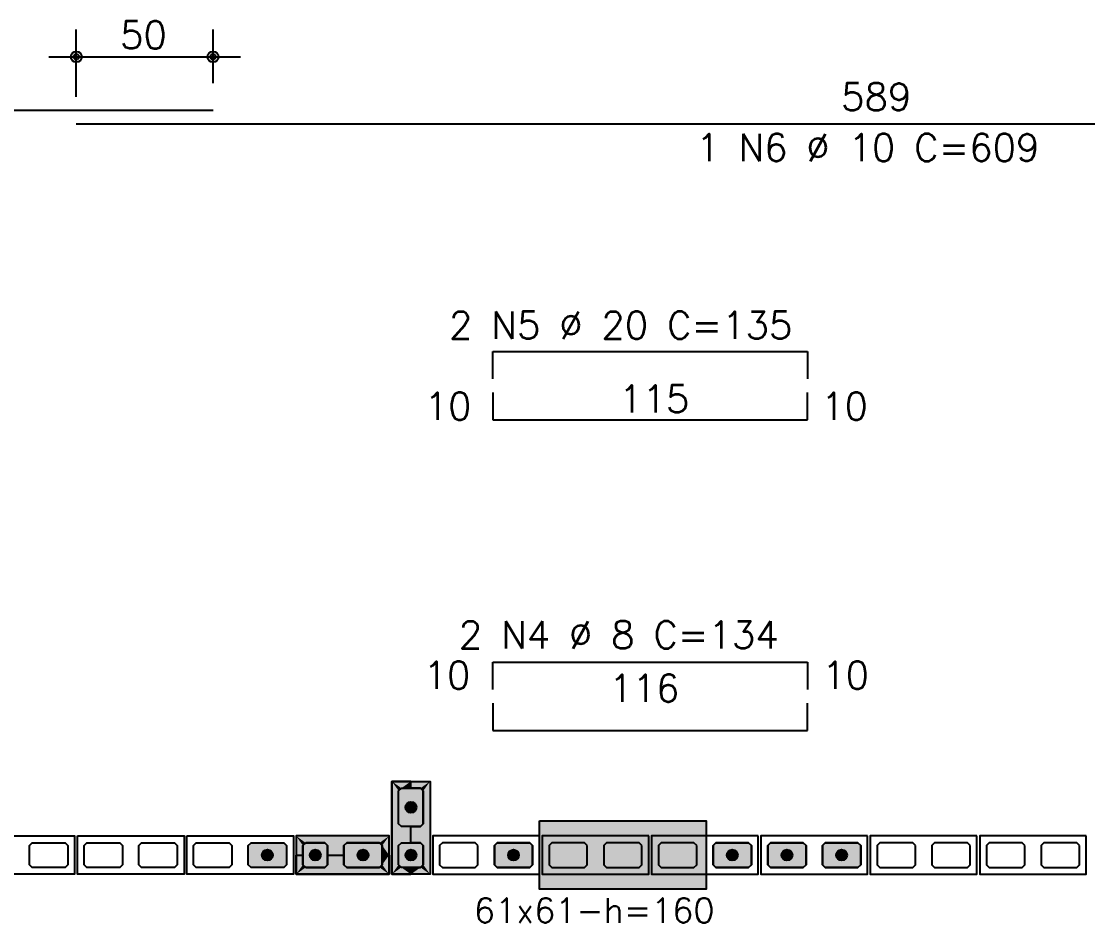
# Model space of a CAD drawing. Extents: x -1.9 to 86, y -1.6 to 60.9.
# Drawn here: x 36.19 to 43.99, y 6.24 to 12.84 of the extents above; entities that cross this region are included whole.
import ezdxf

# ---------------------------------------------------------------- set-up
doc = ezdxf.new("R2010")
doc.units = 0
doc.header["$MEASUREMENT"] = 0
for name, color, linetype in [('PENA_01', 1, 'CONTINUOUS'), ('PENA_02', 2, 'CONTINUOUS'), ('PENA_03', 3, 'CONTINUOUS'), ('PENA_05', 5, 'CONTINUOUS'), ('PENA_11', 252, 'CONTINUOUS'), ('PENA_21', 100, 'CONTINUOUS'), ('PENA_23', 50, 'CONTINUOUS')]:
    doc.layers.add(name, color=color, linetype=linetype)
doc.styles.get("Standard").update_dxf_attribs({"font": 'ROMANS.SHX'})

msp = doc.modelspace()

# ---------------------------------------------------------------- linework, layer by layer
at = {"layer": 'PENA_01', "linetype": 'Continuous'}
for p, q in [((36.588837, 12.287511), (36.588837, 12.779651)), ((37.588837, 12.387511), (37.588837, 12.779651)), ((36.388837, 12.579651), (37.788837, 12.579651))]:
    msp.add_line(p, q, dxfattribs=at)
for points in [[(38.946777, 6.96821), (38.946777, 7.20821), (38.966777, 7.22821), (39.106777, 7.22821), (39.126777, 7.20821), (39.126777, 6.96821), (39.106777, 6.94821), (38.966777, 6.94821), (38.946777, 6.96821)], [(36.246777, 6.80821), (36.266777, 6.82821), (36.506777, 6.82821), (36.526777, 6.80821), (36.526777, 6.66821), (36.506777, 6.64821), (36.266777, 6.64821), (36.246777, 6.66821), (36.246777, 6.80821)], [(36.646777, 6.80821), (36.666777, 6.82821), (36.906777, 6.82821), (36.926777, 6.80821), (36.926777, 6.66821), (36.906777, 6.64821), (36.666777, 6.64821), (36.646777, 6.66821), (36.646777, 6.80821)], [(37.046777, 6.80821), (37.066777, 6.82821), (37.306777, 6.82821), (37.326777, 6.80821), (37.326777, 6.66821), (37.306777, 6.64821), (37.066777, 6.64821), (37.046777, 6.66821), (37.046777, 6.80821)], [(37.446777, 6.80821), (37.466777, 6.82821), (37.706777, 6.82821), (37.726777, 6.80821), (37.726777, 6.66821), (37.706777, 6.64821), (37.466777, 6.64821), (37.446777, 6.66821), (37.446777, 6.80821)], [(37.846777, 6.80821), (37.866777, 6.82821), (38.106777, 6.82821), (38.126777, 6.80821), (38.126777, 6.66821), (38.106777, 6.64821), (37.866777, 6.64821), (37.846777, 6.66821), (37.846777, 6.80821)], [(38.266777, 6.64821), (38.406777, 6.64821), (38.426777, 6.66821), (38.426777, 6.80821), (38.406777, 6.82821), (38.266777, 6.82821), (38.246777, 6.80821), (38.246777, 6.66821), (38.266777, 6.64821)], [(38.566777, 6.64821), (38.806777, 6.64821), (38.826777, 6.66821), (38.826777, 6.80821), (38.806777, 6.82821), (38.566777, 6.82821), (38.546777, 6.80821), (38.546777, 6.66821), (38.566777, 6.64821)], [(38.946777, 6.66821), (38.946777, 6.80821), (38.966777, 6.82821), (39.106777, 6.82821), (39.126777, 6.80821), (39.126777, 6.66821), (39.106777, 6.64821), (38.966777, 6.64821), (38.946777, 6.66821)], [(39.526777, 6.80821), (39.506777, 6.82821), (39.266777, 6.82821), (39.246777, 6.80821), (39.246777, 6.66821), (39.266777, 6.64821), (39.506777, 6.64821), (39.526777, 6.66821), (39.526777, 6.80821)], [(39.926777, 6.80821), (39.906777, 6.82821), (39.666777, 6.82821), (39.646777, 6.80821), (39.646777, 6.66821), (39.666777, 6.64821), (39.906777, 6.64821), (39.926777, 6.66821), (39.926777, 6.80821)], [(40.326777, 6.80821), (40.306777, 6.82821), (40.066777, 6.82821), (40.046777, 6.80821), (40.046777, 6.66821), (40.066777, 6.64821), (40.306777, 6.64821), (40.326777, 6.66821), (40.326777, 6.80821)], [(40.726777, 6.80821), (40.706777, 6.82821), (40.466777, 6.82821), (40.446777, 6.80821), (40.446777, 6.66821), (40.466777, 6.64821), (40.706777, 6.64821), (40.726777, 6.66821), (40.726777, 6.80821)], [(41.126777, 6.80821), (41.106777, 6.82821), (40.866777, 6.82821), (40.846777, 6.80821), (40.846777, 6.66821), (40.866777, 6.64821), (41.106777, 6.64821), (41.126777, 6.66821), (41.126777, 6.80821)], [(41.526777, 6.80821), (41.506777, 6.82821), (41.266777, 6.82821), (41.246777, 6.80821), (41.246777, 6.66821), (41.266777, 6.64821), (41.506777, 6.64821), (41.526777, 6.66821), (41.526777, 6.80821)], [(41.926777, 6.80821), (41.906777, 6.82821), (41.666777, 6.82821), (41.646777, 6.80821), (41.646777, 6.66821), (41.666777, 6.64821), (41.906777, 6.64821), (41.926777, 6.66821), (41.926777, 6.80821)], [(42.326777, 6.80821), (42.306777, 6.82821), (42.066777, 6.82821), (42.046777, 6.80821), (42.046777, 6.66821), (42.066777, 6.64821), (42.306777, 6.64821), (42.326777, 6.66821), (42.326777, 6.80821)], [(42.726777, 6.80821), (42.706777, 6.82821), (42.466777, 6.82821), (42.446777, 6.80821), (42.446777, 6.66821), (42.466777, 6.64821), (42.706777, 6.64821), (42.726777, 6.66821), (42.726777, 6.80821)], [(43.126777, 6.80821), (43.106777, 6.82821), (42.866777, 6.82821), (42.846777, 6.80821), (42.846777, 6.66821), (42.866777, 6.64821), (43.106777, 6.64821), (43.126777, 6.66821), (43.126777, 6.80821)], [(43.526777, 6.80821), (43.506777, 6.82821), (43.266777, 6.82821), (43.246777, 6.80821), (43.246777, 6.66821), (43.266777, 6.64821), (43.506777, 6.64821), (43.526777, 6.66821), (43.526777, 6.80821)], [(43.926777, 6.80821), (43.906777, 6.82821), (43.666777, 6.82821), (43.646777, 6.80821), (43.646777, 6.66821), (43.666777, 6.64821), (43.906777, 6.64821), (43.926777, 6.66821), (43.926777, 6.80821)]]:
    msp.add_lwpolyline(points, dxfattribs=at)
at = {"layer": 'PENA_02', "linetype": 'Continuous'}
for points in [[(38.896777, 6.59821), (38.896777, 7.27821), (39.176777, 7.27821), (39.176777, 6.59821), (38.896777, 6.59821)], [(35.796777, 6.87821), (36.576777, 6.87821), (36.576777, 6.59821), (35.796777, 6.59821), (35.796777, 6.87821)], [(36.596777, 6.87821), (37.376777, 6.87821), (37.376777, 6.59821), (36.596777, 6.59821), (36.596777, 6.87821)], [(37.396777, 6.87821), (38.176777, 6.87821), (38.176777, 6.59821), (37.396777, 6.59821), (37.396777, 6.87821)], [(38.196777, 6.59821), (38.876777, 6.59821), (38.876777, 6.87821), (38.196777, 6.87821), (38.196777, 6.59821)], [(39.976777, 6.87821), (39.196777, 6.87821), (39.196777, 6.59821), (39.976777, 6.59821), (39.976777, 6.87821)], [(40.776777, 6.87821), (39.996777, 6.87821), (39.996777, 6.59821), (40.776777, 6.59821), (40.776777, 6.87821)], [(41.576777, 6.87821), (40.796777, 6.87821), (40.796777, 6.59821), (41.576777, 6.59821), (41.576777, 6.87821)], [(42.376777, 6.87821), (41.596777, 6.87821), (41.596777, 6.59821), (42.376777, 6.59821), (42.376777, 6.87821)], [(43.176777, 6.87821), (42.396777, 6.87821), (42.396777, 6.59821), (43.176777, 6.59821), (43.176777, 6.87821)], [(43.976777, 6.87821), (43.196777, 6.87821), (43.196777, 6.59821), (43.976777, 6.59821), (43.976777, 6.87821)]]:
    msp.add_lwpolyline(points, dxfattribs=at)
for centre, radius in [((36.588837, 12.579651), 0.04), ((36.588837, 12.579651), 0.02), ((37.588837, 12.579651), 0.04), ((37.588837, 12.579651), 0.02)]:
    msp.add_circle(centre, radius, dxfattribs=at)
at = {"layer": 'PENA_03', "linetype": 'Continuous'}
for p, q in [((37.588837, 12.187511), (37.588837, 12.187511)), ((36.588837, 12.087511), (36.588837, 12.087511))]:
    msp.add_line(p, q, dxfattribs=at)
for points in [[(38.966777, 6.94821), (38.946777, 6.96821), (38.946777, 7.20821), (38.966777, 7.22821), (39.106777, 7.22821), (39.126777, 7.20821), (39.126777, 6.96821), (39.106777, 6.94821), (38.966777, 6.94821)], [(38.126777, 6.66821), (38.106777, 6.64821), (37.866777, 6.64821), (37.846777, 6.66821), (37.846777, 6.80821), (37.866777, 6.82821), (38.106777, 6.82821), (38.126777, 6.80821), (38.126777, 6.66821)], [(38.426777, 6.66821), (38.406777, 6.64821), (38.266777, 6.64821), (38.246777, 6.66821), (38.246777, 6.80821), (38.266777, 6.82821), (38.406777, 6.82821), (38.426777, 6.80821), (38.426777, 6.66821)], [(38.826777, 6.66821), (38.806777, 6.64821), (38.566777, 6.64821), (38.546777, 6.66821), (38.546777, 6.80821), (38.566777, 6.82821), (38.806777, 6.82821), (38.826777, 6.80821), (38.826777, 6.66821)], [(39.126777, 6.66821), (39.106777, 6.64821), (38.966777, 6.64821), (38.946777, 6.66821), (38.946777, 6.80821), (38.966777, 6.82821), (39.106777, 6.82821), (39.126777, 6.80821), (39.126777, 6.66821)], [(39.926777, 6.66821), (39.906777, 6.64821), (39.666777, 6.64821), (39.646777, 6.66821), (39.646777, 6.80821), (39.666777, 6.82821), (39.906777, 6.82821), (39.926777, 6.80821), (39.926777, 6.66821)], [(41.526777, 6.66821), (41.506777, 6.64821), (41.266777, 6.64821), (41.246777, 6.66821), (41.246777, 6.80821), (41.266777, 6.82821), (41.506777, 6.82821), (41.526777, 6.80821), (41.526777, 6.66821)], [(41.926777, 6.66821), (41.906777, 6.64821), (41.666777, 6.64821), (41.646777, 6.66821), (41.646777, 6.80821), (41.666777, 6.82821), (41.906777, 6.82821), (41.926777, 6.80821), (41.926777, 6.66821)], [(42.326777, 6.66821), (42.306777, 6.64821), (42.066777, 6.64821), (42.046777, 6.66821), (42.046777, 6.80821), (42.066777, 6.82821), (42.306777, 6.82821), (42.326777, 6.80821), (42.326777, 6.66821)]]:
    msp.add_lwpolyline(points, dxfattribs=at)
for centre in [(39.036777, 7.08821), (37.986777, 6.73821), (38.336777, 6.73821), (38.686777, 6.73821), (39.036777, 6.73821), (39.786777, 6.73821), (41.386777, 6.73821), (41.786777, 6.73821), (42.186777, 6.73821)]:
    msp.add_circle(centre, 0.04, dxfattribs=at)
for points in [[(39.076777, 7.08821), (39.016777, 7.122851), (38.999189, 7.101891)], [(39.076777, 7.08821), (38.999189, 7.101891), (38.999189, 7.074529)], [(39.076777, 7.08821), (39.043723, 7.127602), (39.016777, 7.122851)], [(39.076777, 7.08821), (39.067419, 7.113921), (39.043723, 7.127602)], [(39.076777, 7.08821), (38.999189, 7.074529), (39.016777, 7.053569)], [(39.076777, 7.08821), (39.016777, 7.053569), (39.043723, 7.048817)], [(39.076777, 7.08821), (39.043723, 7.048817), (39.067419, 7.062498)], [(39.076777, 7.08821), (39.067419, 7.062498), (39.076777, 7.08821)], [(38.026777, 6.73821), (37.966777, 6.772851), (37.949189, 6.751891)], [(38.026777, 6.73821), (37.949189, 6.751891), (37.949189, 6.724529)], [(38.026777, 6.73821), (37.949189, 6.724529), (37.966777, 6.703569)], [(38.026777, 6.73821), (37.993723, 6.777602), (37.966777, 6.772851)], [(38.026777, 6.73821), (37.966777, 6.703569), (37.993723, 6.698817)], [(38.026777, 6.73821), (38.017419, 6.763921), (37.993723, 6.777602)], [(38.026777, 6.73821), (37.993723, 6.698817), (38.017419, 6.712498)], [(38.026777, 6.73821), (38.017419, 6.712498), (38.026777, 6.73821)], [(38.376777, 6.73821), (38.316777, 6.772851), (38.299189, 6.751891)], [(38.376777, 6.73821), (38.299189, 6.751891), (38.299189, 6.724529)], [(38.376777, 6.73821), (38.299189, 6.724529), (38.316777, 6.703569)], [(38.376777, 6.73821), (38.343723, 6.777602), (38.316777, 6.772851)], [(38.376777, 6.73821), (38.316777, 6.703569), (38.343723, 6.698817)], [(38.376777, 6.73821), (38.367419, 6.763921), (38.343723, 6.777602)], [(38.376777, 6.73821), (38.343723, 6.698817), (38.367419, 6.712498)], [(38.376777, 6.73821), (38.367419, 6.712498), (38.376777, 6.73821)], [(38.726777, 6.73821), (38.666777, 6.772851), (38.649189, 6.751891)], [(38.726777, 6.73821), (38.649189, 6.751891), (38.649189, 6.724529)], [(38.726777, 6.73821), (38.649189, 6.724529), (38.666777, 6.703569)], [(38.726777, 6.73821), (38.693723, 6.777602), (38.666777, 6.772851)], [(38.726777, 6.73821), (38.666777, 6.703569), (38.693723, 6.698817)], [(38.726777, 6.73821), (38.717419, 6.763921), (38.693723, 6.777602)], [(38.726777, 6.73821), (38.693723, 6.698817), (38.717419, 6.712498)], [(38.726777, 6.73821), (38.717419, 6.712498), (38.726777, 6.73821)], [(39.076777, 6.73821), (39.016777, 6.772851), (38.999189, 6.751891)], [(39.076777, 6.73821), (38.999189, 6.751891), (38.999189, 6.724529)], [(39.076777, 6.73821), (38.999189, 6.724529), (39.016777, 6.703569)], [(39.076777, 6.73821), (39.043723, 6.777602), (39.016777, 6.772851)], [(39.076777, 6.73821), (39.016777, 6.703569), (39.043723, 6.698817)], [(39.076777, 6.73821), (39.067419, 6.763921), (39.043723, 6.777602)], [(39.076777, 6.73821), (39.043723, 6.698817), (39.067419, 6.712498)], [(39.076777, 6.73821), (39.067419, 6.712498), (39.076777, 6.73821)], [(39.826777, 6.73821), (39.766777, 6.772851), (39.749189, 6.751891)], [(39.826777, 6.73821), (39.749189, 6.751891), (39.749189, 6.724529)], [(39.826777, 6.73821), (39.749189, 6.724529), (39.766777, 6.703569)], [(39.826777, 6.73821), (39.793723, 6.777602), (39.766777, 6.772851)], [(39.826777, 6.73821), (39.766777, 6.703569), (39.793723, 6.698817)], [(39.826777, 6.73821), (39.817419, 6.763921), (39.793723, 6.777602)], [(39.826777, 6.73821), (39.793723, 6.698817), (39.817419, 6.712498)], [(39.826777, 6.73821), (39.817419, 6.712498), (39.826777, 6.73821)], [(41.426777, 6.73821), (41.366777, 6.772851), (41.349189, 6.751891)], [(41.426777, 6.73821), (41.349189, 6.751891), (41.349189, 6.724529)], [(41.426777, 6.73821), (41.349189, 6.724529), (41.366777, 6.703569)], [(41.426777, 6.73821), (41.393723, 6.777602), (41.366777, 6.772851)], [(41.426777, 6.73821), (41.366777, 6.703569), (41.393723, 6.698817)], [(41.426777, 6.73821), (41.417419, 6.763921), (41.393723, 6.777602)], [(41.426777, 6.73821), (41.393723, 6.698817), (41.417419, 6.712498)], [(41.426777, 6.73821), (41.417419, 6.712498), (41.426777, 6.73821)], [(41.826777, 6.73821), (41.766777, 6.772851), (41.749189, 6.751891)], [(41.826777, 6.73821), (41.749189, 6.751891), (41.749189, 6.724529)], [(41.826777, 6.73821), (41.749189, 6.724529), (41.766777, 6.703569)], [(41.826777, 6.73821), (41.793723, 6.777602), (41.766777, 6.772851)], [(41.826777, 6.73821), (41.766777, 6.703569), (41.793723, 6.698817)], [(41.826777, 6.73821), (41.817419, 6.763921), (41.793723, 6.777602)], [(41.826777, 6.73821), (41.793723, 6.698817), (41.817419, 6.712498)], [(41.826777, 6.73821), (41.817419, 6.712498), (41.826777, 6.73821)], [(42.226777, 6.73821), (42.166777, 6.772851), (42.149189, 6.751891)], [(42.226777, 6.73821), (42.149189, 6.751891), (42.149189, 6.724529)], [(42.226777, 6.73821), (42.149189, 6.724529), (42.166777, 6.703569)], [(42.226777, 6.73821), (42.193723, 6.777602), (42.166777, 6.772851)], [(42.226777, 6.73821), (42.166777, 6.703569), (42.193723, 6.698817)], [(42.226777, 6.73821), (42.217419, 6.763921), (42.193723, 6.777602)], [(42.226777, 6.73821), (42.193723, 6.698817), (42.217419, 6.712498)], [(42.226777, 6.73821), (42.217419, 6.712498), (42.226777, 6.73821)]]:
    msp.add_solid(points, dxfattribs=at)
at = {"layer": 'PENA_05', "linetype": 'Continuous'}
for p, q in [((37.588837, 12.187511), (25.496777, 12.187511)), ((48.376777, 12.087511), (36.588837, 12.087511)), ((39.636777, 10.223266), (39.636777, 10.423266)), ((39.636777, 10.423266), (41.936777, 10.423266)), ((41.936777, 10.423266), (41.936777, 10.223266)), ((39.636777, 10.123266), (39.636777, 9.923266)), ((41.936777, 9.923266), (41.936777, 10.123266)), ((39.636777, 9.923266), (41.936777, 9.923266)), ((39.636777, 7.951115), (39.636777, 8.151115)), ((39.636777, 8.151115), (41.936777, 8.151115)), ((41.936777, 8.151115), (41.936777, 7.951115)), ((39.636777, 7.851115), (39.636777, 7.651115)), ((41.936777, 7.651115), (41.936777, 7.851115)), ((39.636777, 7.651115), (41.936777, 7.651115))]:
    msp.add_line(p, q, dxfattribs=at)
at = {"layer": 'PENA_11', "linetype": 'Continuous'}
for points in [[(38.966777, 6.94821), (38.946777, 7.20821), (38.966777, 7.22821)], [(38.966777, 6.94821), (38.946777, 6.96821), (38.946777, 7.20821)], [(38.966777, 6.94821), (38.966777, 7.22821), (39.106777, 7.22821)], [(38.966777, 6.94821), (39.106777, 7.22821), (39.126777, 7.20821)], [(38.966777, 6.94821), (39.126777, 7.20821), (39.126777, 6.96821)], [(38.966777, 6.94821), (39.126777, 6.96821), (39.106777, 6.94821)], [(38.966777, 6.94821), (39.106777, 6.94821), (38.966777, 6.94821)], [(38.126777, 6.66821), (37.846777, 6.80821), (37.866777, 6.82821)], [(38.126777, 6.66821), (37.846777, 6.66821), (37.846777, 6.80821)], [(38.126777, 6.66821), (37.866777, 6.82821), (38.106777, 6.82821)], [(38.126777, 6.66821), (38.106777, 6.82821), (38.126777, 6.80821)], [(38.126777, 6.66821), (38.126777, 6.80821), (38.126777, 6.66821)], [(38.426777, 6.66821), (38.246777, 6.80821), (38.266777, 6.82821)], [(38.426777, 6.66821), (38.246777, 6.66821), (38.246777, 6.80821)], [(38.426777, 6.66821), (38.266777, 6.82821), (38.406777, 6.82821)], [(38.426777, 6.66821), (38.406777, 6.82821), (38.426777, 6.80821)], [(38.426777, 6.66821), (38.426777, 6.80821), (38.426777, 6.66821)], [(38.826777, 6.66821), (38.546777, 6.80821), (38.566777, 6.82821)], [(38.826777, 6.66821), (38.546777, 6.66821), (38.546777, 6.80821)], [(38.826777, 6.66821), (38.566777, 6.82821), (38.806777, 6.82821)], [(38.826777, 6.66821), (38.806777, 6.82821), (38.826777, 6.80821)], [(38.826777, 6.66821), (38.826777, 6.80821), (38.826777, 6.66821)], [(39.126777, 6.66821), (38.946777, 6.80821), (38.966777, 6.82821)], [(39.126777, 6.66821), (38.946777, 6.66821), (38.946777, 6.80821)], [(39.126777, 6.66821), (38.966777, 6.82821), (39.106777, 6.82821)], [(39.126777, 6.66821), (39.106777, 6.82821), (39.126777, 6.80821)], [(39.126777, 6.66821), (39.126777, 6.80821), (39.126777, 6.66821)], [(39.926777, 6.66821), (39.646777, 6.80821), (39.666777, 6.82821)], [(39.926777, 6.66821), (39.646777, 6.66821), (39.646777, 6.80821)], [(39.926777, 6.66821), (39.666777, 6.82821), (39.906777, 6.82821)], [(39.926777, 6.66821), (39.906777, 6.82821), (39.926777, 6.80821)], [(39.926777, 6.66821), (39.926777, 6.80821), (39.926777, 6.66821)], [(41.526777, 6.66821), (41.246777, 6.80821), (41.266777, 6.82821)], [(41.526777, 6.66821), (41.246777, 6.66821), (41.246777, 6.80821)], [(41.526777, 6.66821), (41.266777, 6.82821), (41.506777, 6.82821)], [(41.526777, 6.66821), (41.506777, 6.82821), (41.526777, 6.80821)], [(41.526777, 6.66821), (41.526777, 6.80821), (41.526777, 6.66821)], [(41.926777, 6.66821), (41.646777, 6.80821), (41.666777, 6.82821)], [(41.926777, 6.66821), (41.646777, 6.66821), (41.646777, 6.80821)], [(41.926777, 6.66821), (41.666777, 6.82821), (41.906777, 6.82821)], [(41.926777, 6.66821), (41.906777, 6.82821), (41.926777, 6.80821)], [(41.926777, 6.66821), (41.926777, 6.80821), (41.926777, 6.66821)], [(42.326777, 6.66821), (42.046777, 6.80821), (42.066777, 6.82821)], [(42.326777, 6.66821), (42.046777, 6.66821), (42.046777, 6.80821)], [(42.326777, 6.66821), (42.066777, 6.82821), (42.306777, 6.82821)], [(42.326777, 6.66821), (42.306777, 6.82821), (42.326777, 6.80821)], [(42.326777, 6.66821), (42.326777, 6.80821), (42.326777, 6.66821)], [(38.126777, 6.66821), (37.866777, 6.64821), (37.846777, 6.66821)], [(38.126777, 6.66821), (38.106777, 6.64821), (37.866777, 6.64821)], [(38.426777, 6.66821), (38.266777, 6.64821), (38.246777, 6.66821)], [(38.426777, 6.66821), (38.406777, 6.64821), (38.266777, 6.64821)], [(38.826777, 6.66821), (38.566777, 6.64821), (38.546777, 6.66821)], [(38.826777, 6.66821), (38.806777, 6.64821), (38.566777, 6.64821)], [(39.126777, 6.66821), (38.966777, 6.64821), (38.946777, 6.66821)], [(39.126777, 6.66821), (39.106777, 6.64821), (38.966777, 6.64821)], [(39.926777, 6.66821), (39.666777, 6.64821), (39.646777, 6.66821)], [(39.926777, 6.66821), (39.906777, 6.64821), (39.666777, 6.64821)], [(41.526777, 6.66821), (41.266777, 6.64821), (41.246777, 6.66821)], [(41.526777, 6.66821), (41.506777, 6.64821), (41.266777, 6.64821)], [(41.926777, 6.66821), (41.666777, 6.64821), (41.646777, 6.66821)], [(41.926777, 6.66821), (41.906777, 6.64821), (41.666777, 6.64821)], [(42.326777, 6.66821), (42.066777, 6.64821), (42.046777, 6.66821)], [(42.326777, 6.66821), (42.306777, 6.64821), (42.066777, 6.64821)]]:
    msp.add_solid(points, dxfattribs=at)
at = {"layer": 'PENA_21', "linetype": 'Continuous'}
for points in [[(39.036777, 6.59821), (39.036777, 6.64821), (38.966777, 6.64821), (38.946777, 6.66821), (38.946777, 6.80821), (38.966777, 6.82821), (39.036777, 6.82821), (39.036777, 6.94821), (38.966777, 6.94821), (38.946777, 6.96821), (38.946777, 7.20821), (38.966777, 7.22821), (39.036777, 7.22821), (39.036777, 7.27821), (38.896777, 7.27821), (38.896777, 6.59821), (39.036777, 6.59821)], [(39.036777, 6.59821), (39.036777, 6.64821), (39.106777, 6.64821), (39.126777, 6.66821), (39.126777, 6.80821), (39.106777, 6.82821), (39.036777, 6.82821), (39.036777, 6.94821), (39.106777, 6.94821), (39.126777, 6.96821), (39.126777, 7.20821), (39.106777, 7.22821), (39.036777, 7.22821), (39.036777, 7.27821), (39.176777, 7.27821), (39.176777, 6.59821), (39.036777, 6.59821)], [(38.196777, 6.73821), (38.246777, 6.73821), (38.246777, 6.80821), (38.266777, 6.82821), (38.406777, 6.82821), (38.426777, 6.80821), (38.426777, 6.73821), (38.546777, 6.73821), (38.546777, 6.80821), (38.566777, 6.82821), (38.806777, 6.82821), (38.826777, 6.80821), (38.826777, 6.73821), (38.876777, 6.73821), (38.876777, 6.87821), (38.196777, 6.87821), (38.196777, 6.73821)], [(38.196777, 6.73821), (38.246777, 6.73821), (38.246777, 6.66821), (38.266777, 6.64821), (38.406777, 6.64821), (38.426777, 6.66821), (38.426777, 6.73821), (38.546777, 6.73821), (38.546777, 6.66821), (38.566777, 6.64821), (38.806777, 6.64821), (38.826777, 6.66821), (38.826777, 6.73821), (38.876777, 6.73821), (38.876777, 6.59821), (38.196777, 6.59821), (38.196777, 6.73821)]]:
    msp.add_lwpolyline(points, dxfattribs=at)
for points in [[(39.036777, 7.27821), (38.896777, 7.27821), (38.966777, 7.22821)], [(38.966777, 7.22821), (38.896777, 7.27821), (38.946777, 7.20821)], [(38.896777, 7.27821), (38.946777, 6.66821), (38.946777, 7.20821)], [(38.896777, 6.59821), (38.946777, 6.66821), (38.896777, 7.27821)], [(39.036777, 7.22821), (39.036777, 7.27821), (38.966777, 7.22821)], [(39.106777, 7.22821), (39.036777, 7.22821), (39.176777, 7.27821)], [(39.036777, 7.22821), (39.036777, 7.27821), (39.176777, 7.27821)], [(39.126777, 7.20821), (39.106777, 7.22821), (39.176777, 7.27821)], [(39.126777, 6.96821), (39.176777, 7.27821), (39.126777, 6.80821)], [(39.126777, 6.80821), (39.176777, 7.27821), (39.126777, 6.66821)], [(39.176777, 7.27821), (39.176777, 6.59821), (39.126777, 6.66821)], [(39.126777, 6.96821), (39.126777, 7.20821), (39.176777, 7.27821)], [(38.946777, 7.20821), (38.946777, 6.66821), (38.946777, 6.80821)], [(38.946777, 7.20821), (38.946777, 6.96821), (38.946777, 6.80821)], [(38.966777, 6.82821), (38.946777, 6.96821), (38.946777, 6.80821)], [(38.966777, 6.82821), (38.966777, 6.94821), (38.946777, 6.96821)], [(39.036777, 6.82821), (38.966777, 6.94821), (38.966777, 6.82821)], [(39.036777, 6.82821), (39.036777, 6.94821), (38.966777, 6.94821)], [(39.036777, 6.82821), (39.106777, 6.94821), (39.106777, 6.82821)], [(39.036777, 6.82821), (39.036777, 6.94821), (39.106777, 6.94821)], [(39.106777, 6.94821), (39.126777, 6.96821), (39.106777, 6.82821)], [(39.106777, 6.82821), (39.126777, 6.96821), (39.126777, 6.80821)], [(38.876777, 6.87821), (38.196777, 6.87821), (38.266777, 6.82821)], [(38.196777, 6.87821), (38.196777, 6.73821), (38.246777, 6.73821)], [(38.196777, 6.87821), (38.246777, 6.73821), (38.246777, 6.80821)], [(38.196777, 6.87821), (38.246777, 6.80821), (38.266777, 6.82821)], [(38.876777, 6.87821), (38.266777, 6.82821), (38.406777, 6.82821)], [(38.876777, 6.87821), (38.406777, 6.82821), (38.426777, 6.80821)], [(38.876777, 6.87821), (38.426777, 6.80821), (38.566777, 6.82821)], [(38.876777, 6.87821), (38.566777, 6.82821), (38.806777, 6.82821)], [(38.876777, 6.87821), (38.806777, 6.82821), (38.826777, 6.80821)], [(38.876777, 6.87821), (38.826777, 6.80821), (38.876777, 6.73821)], [(38.426777, 6.80821), (38.546777, 6.80821), (38.566777, 6.82821)], [(38.426777, 6.80821), (38.426777, 6.73821), (38.546777, 6.73821)], [(38.426777, 6.80821), (38.546777, 6.73821), (38.546777, 6.80821)], [(38.876777, 6.73821), (38.826777, 6.80821), (38.826777, 6.73821)], [(38.196777, 6.59821), (38.196777, 6.73821), (38.246777, 6.73821)], [(38.196777, 6.59821), (38.246777, 6.73821), (38.246777, 6.66821)], [(38.426777, 6.66821), (38.426777, 6.73821), (38.546777, 6.73821)], [(38.426777, 6.66821), (38.546777, 6.73821), (38.546777, 6.66821)], [(38.876777, 6.59821), (38.826777, 6.66821), (38.876777, 6.73821)], [(38.876777, 6.73821), (38.826777, 6.66821), (38.826777, 6.73821)], [(38.196777, 6.59821), (38.246777, 6.66821), (38.266777, 6.64821)], [(38.876777, 6.59821), (38.196777, 6.59821), (38.266777, 6.64821)], [(38.876777, 6.59821), (38.266777, 6.64821), (38.406777, 6.64821)], [(38.876777, 6.59821), (38.406777, 6.64821), (38.426777, 6.66821)], [(38.876777, 6.59821), (38.426777, 6.66821), (38.566777, 6.64821)], [(38.426777, 6.66821), (38.546777, 6.66821), (38.566777, 6.64821)], [(38.876777, 6.59821), (38.566777, 6.64821), (38.806777, 6.64821)], [(38.876777, 6.59821), (38.806777, 6.64821), (38.826777, 6.66821)], [(38.966777, 6.64821), (38.946777, 6.66821), (38.896777, 6.59821)], [(38.966777, 6.64821), (38.896777, 6.59821), (39.036777, 6.59821)], [(38.966777, 6.64821), (39.036777, 6.59821), (39.036777, 6.64821)], [(39.176777, 6.59821), (39.036777, 6.59821), (39.106777, 6.64821)], [(39.106777, 6.64821), (39.036777, 6.59821), (39.036777, 6.64821)], [(39.126777, 6.66821), (39.176777, 6.59821), (39.106777, 6.64821)]]:
    msp.add_solid(points, dxfattribs=at)
at = {"layer": 'PENA_23', "linetype": 'Continuous'}
msp.add_lwpolyline([(39.976777, 6.98821), (41.196777, 6.98821), (41.196777, 6.48821), (39.976777, 6.48821), (39.976777, 6.98821)], dxfattribs=at)
msp.add_lwpolyline([(39.976777, 6.98821), (41.196777, 6.98821), (41.196777, 6.48821), (39.976777, 6.48821), (39.976777, 6.98821)], dxfattribs=at)
for points in [[(39.976777, 6.98821), (41.196777, 6.98821), (41.196777, 6.48821)], [(39.976777, 6.98821), (41.196777, 6.48821), (39.976777, 6.48821)], [(39.976777, 6.98821), (39.976777, 6.48821), (39.976777, 6.98821)], [(39.976777, 6.98821), (41.196777, 6.98821), (41.196777, 6.48821)], [(39.976777, 6.98821), (41.196777, 6.48821), (39.976777, 6.48821)], [(39.976777, 6.98821), (39.976777, 6.48821), (39.976777, 6.98821)]]:
    msp.add_solid(points, dxfattribs=at)

# ---------------------------------------------------------------- texts
at = {"layer": 'PENA_03', "linetype": 'Continuous'}
for s, height, p in [('50', 0.2, (36.908837, 12.639651)), ('589', 0.2, (42.182807, 12.187511)), ('1 N6 %%c 10 C=609', 0.2, (41.122743, 11.815456)), ('2 N5 %%c 20 C=135', 0.2, (39.31525, 10.51611)), ('115', 0.2, (40.558962, 9.977096)), ('10', 0.2, (39.136777, 9.923266)), ('10', 0.2, (42.036777, 9.923266)), ('2 N4 %%c 8 C=134', 0.2, (39.386777, 8.251115)), ('10', 0.2, (39.128777, 7.955115)), ('10', 0.2, (42.044777, 7.955115)), ('116', 0.2, (40.486777, 7.859115)), ('61x61-h=160', 0.18, (39.498273, 6.243908))]:
    msp.add_text(s, height=height, dxfattribs=at).set_placement(p)

doc.saveas('drawing.dxf')
